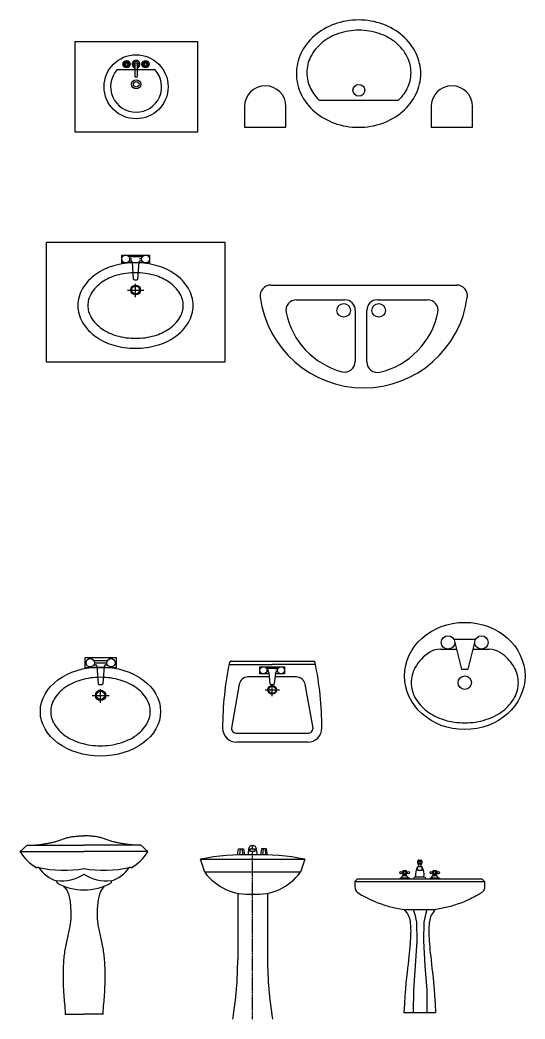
# Model space of a CAD drawing. Header units: inches. Extents: x 242965 to 445791, y 236206 to 423703.
# Drawn here: x 349398 to 351834, y 352840 to 357656 of the extents above; entities that cross this region are included whole.
import ezdxf
from ezdxf.enums import TextEntityAlignment as Align

# ---------------------------------------------------------------- set-up
doc = ezdxf.new("R2010")
doc.units = ezdxf.units.IN
doc.header["$MEASUREMENT"] = 0
doc.linetypes.add('CENTER', pattern=[2, 1.25, -0.25, 0.25, -0.25])
doc.layers.add('9', color=251, linetype='Continuous', lineweight=13)
doc.layers.add('NOITHAT', color=8, linetype='Continuous')

# ---------------------------------------------------------------- blocks, each defined once
blk = doc.blocks.new('A$C03082BCF')
at = {"layer": 'NOITHAT'}
for p, q in [((215.5, 449.8), (215.5, 474.8)), ((215.5, 474.8), (290.5, 474.8)), ((215.5, 424.8), (215.5, 449.8)), ((323.2, 459.8), (257.8, 459.8)), ((257.8, 439.8), (267.4, 439.8)), ((260.5, 449.8), (320.5, 449.8)), ((272.4, 435.2), (278.6, 347.8)), ((290.5, 474.8), (365.5, 474.8)), ((302.4, 347.8), (308.6, 435.2)), ((313.6, 439.8), (323.2, 439.8)), ((365.5, 474.8), (365.5, 449.8)), ((365.5, 449.8), (365.5, 424.8)), ((220.5, 424.8), (215.5, 424.8)), ((365.5, 424.8), (220.5, 424.8)), ((249.6, 292.6), (290.5, 292.6)), ((290.5, 256), (290.5, 322.9)), ((290.5, 292.6), (331.4, 292.6))]:
    blk.add_line(p, q, dxfattribs=at)
for centre, radius in [((240.5, 449.8), 20), ((340.5, 449.8), 20), ((290.5, 292.6), 25), ((290.5, 292.6), 20)]:
    blk.add_circle(centre, radius, dxfattribs=at)
for centre, radius, start, end in [((267.4, 434.8), 5, 5.6071, 90), ((313.6, 434.8), 5, 90, 174.3929), ((264.4, 121.9), 254.3, 105.8955, 124.5085), ((290, 31.9), 347.9, 90, 105.8955), ((290.5, 368.2), 23.6, 239.7473, 300.2527), ((290, 31.9), 347.9, 74.1045, 90), ((315.6, 121.9), 254.3, 55.4915, 74.1045), ((225.2, 178.8), 185.2, 124.5085, 148.9314), ((354.8, 178.8), 185.2, 31.0686, 55.4915), ((165.5, 214.8), 115.5, 148.9314, 180), ((414.5, 214.8), 115.5, 0, 31.0686), ((165.5, 214.8), 115.5, 180, 211.0686), ((414.5, 214.8), 115.5, 328.9314, 0), ((225.2, 250.7), 185.2, 211.0686, 235.4915), ((354.8, 250.7), 185.2, 304.5085, 328.9314), ((264.4, 307.7), 254.3, 235.4915, 254.1045), ((315.6, 307.7), 254.3, 285.8955, 304.5085), ((290, 397.6), 347.9, 254.1045, 270), ((290, 397.6), 347.9, 270, 285.8955)]:
    blk.add_arc(centre, radius, start, end, dxfattribs=at)
blk.add_ellipse((290, 214.8), major_axis=(-290, 0), ratio=0.741379, dxfattribs=at)
blk = doc.blocks.new('A$C5098604D')
at = {"layer": 'NOITHAT', "linetype": 'Continuous'}
for p, q in [((41, 391), (437.6, 391)), ((30.6, 374), (239.3, 374)), ((179.8, 346.8), (179.8, 363.8)), ((179.8, 363.8), (239.3, 363.8)), ((179.8, 329.8), (179.8, 346.8)), ((267.1, 355.3), (211.5, 355.3)), ((219.7, 338.3), (211.5, 338.3)), ((213.8, 346.8), (222.7, 346.8)), ((448, 374), (239.3, 374)), ((239.3, 363.8), (298.8, 363.8)), ((264.8, 346.8), (255.9, 346.8)), ((267.1, 338.3), (258.9, 338.3)), ((298.8, 363.8), (298.8, 346.8)), ((298.8, 346.8), (298.8, 329.8)), ((225.9, 314.3), (122.3, 314.3)), ((224.4, 329.8), (179.8, 329.8)), ((229.2, 280.6), (223.9, 334.5)), ((254.7, 334.5), (249.4, 280.6)), ((356.3, 314.3), (252.7, 314.3)), ((298.8, 329.8), (254.2, 329.8)), ((80.3, 278.8), (42.5, 68.1)), ((204.5, 252.1), (239.3, 252.1)), ((239.3, 221), (239.3, 277.9)), ((239.3, 252.1), (274, 252.1)), ((436.1, 68.1), (398.3, 278.8)), ((68, 42.5), (239.3, 42.5)), ((239.3, 42.5), (410.6, 42.5)), ((239.3, 0), (68, 0)), ((410.6, 0), (239.3, 0))]:
    blk.add_line(p, q, dxfattribs=at)
for centre, radius in [((196.8, 346.8), 17), ((281.8, 346.8), 17), ((239.3, 252.1), 21.2), ((239.3, 252.1), 17)]:
    blk.add_circle(centre, radius, dxfattribs=at)
for centre, radius, start, end in [((41, 382.5), 8.5, 90, 168.3264), ((437.6, 382.5), 8.5, 11.6736, 90), ((1580.1, 64.5), 1580.1, 168.3264, 179.8676), ((219.7, 334), 4.25, 5.6071, 90), ((258.9, 334), 4.25, 90, 174.3929), ((-1101.5, 64.5), 1580.1, 0.1324, 11.6736), ((122.3, 271.8), 42.5, 90, 170.6121), ((356.3, 271.8), 42.5, 9.3879, 90), ((239.3, 297.9), 20.1, 239.7473, 300.2527), ((68, 68), 68, 179.8676, 270), ((68, 68), 25.5, 179.8676, 270), ((410.6, 68), 68, 270, 0.1324), ((410.6, 68), 25.5, 270, 0.1324)]:
    blk.add_arc(centre, radius, start, end, dxfattribs=at)
blk = doc.blocks.new('A$C64B073F3')
at = {"layer": 'NOITHAT'}
for p, q in [((88.4, 818.2), (94.1, 818.8)), ((94.1, 818.8), (99.5, 819.5)), ((99.5, 819.5), (104.7, 820.1)), ((104.7, 820.1), (109.9, 820.9)), ((109.9, 820.9), (115.1, 821.7)), ((115.1, 821.7), (120.3, 822.5)), ((120.3, 822.5), (125.4, 823.4)), ((125.4, 823.4), (130.4, 824.3)), ((130.4, 824.3), (135.4, 825.3)), ((135.4, 825.3), (140.4, 826.2)), ((140.4, 826.2), (145.3, 827.2)), ((145.3, 827.2), (150.1, 828.2)), ((150.1, 828.2), (154.9, 829.3)), ((154.9, 829.3), (159.6, 830.4)), ((159.6, 830.4), (164.4, 831.5)), ((164.4, 831.5), (169, 832.7)), ((169, 832.7), (173.7, 833.9)), ((173.7, 833.9), (178.3, 835.3)), ((178.3, 835.3), (182.9, 836.7)), ((182.9, 836.7), (187.5, 838.2)), ((187.5, 838.2), (192, 839.8)), ((192, 839.8), (196.6, 841.5)), ((196.6, 841.5), (201.2, 843.1)), ((201.2, 843.1), (205.8, 844.8)), ((205.8, 844.8), (210.4, 846.4)), ((210.4, 846.4), (215, 848)), ((215, 848), (219.7, 849.5)), ((219.7, 849.5), (224.4, 850.9)), ((224.4, 850.9), (229.1, 852.2)), ((229.1, 852.2), (234, 853.4)), ((234, 853.4), (238.8, 854.5)), ((238.8, 854.5), (243.8, 855.4)), ((243.8, 855.4), (248.8, 856.3)), ((248.8, 856.3), (253.9, 857.2)), ((253.9, 857.2), (259.1, 857.9)), ((259.1, 857.9), (264.4, 858.5)), ((264.4, 858.5), (269.9, 859.1)), ((269.9, 859.1), (275.6, 859.6)), ((275.6, 859.6), (281.5, 860.1)), ((281.5, 860.1), (287.8, 860.4)), ((287.8, 860.4), (294.5, 860.8)), ((294.5, 860.8), (301.6, 861)), ((301.6, 861), (309.3, 861.2)), ((315.7, 861), (308, 861.2)), ((322.8, 860.8), (315.7, 861)), ((329.5, 860.4), (322.8, 860.8)), ((335.8, 860.1), (329.5, 860.4)), ((341.8, 859.6), (335.8, 860.1)), ((347.5, 859.1), (341.8, 859.6)), ((352.9, 858.5), (347.5, 859.1)), ((358.2, 857.9), (352.9, 858.5)), ((363.4, 857.2), (358.2, 857.9)), ((368.5, 856.3), (363.4, 857.2)), ((373.6, 855.4), (368.5, 856.3)), ((378.5, 854.5), (373.6, 855.4)), ((383.4, 853.4), (378.5, 854.5)), ((388.2, 852.2), (383.4, 853.4)), ((392.9, 850.9), (388.2, 852.2)), ((397.6, 849.5), (392.9, 850.9)), ((402.3, 848), (397.6, 849.5)), ((406.9, 846.4), (402.3, 848)), ((411.5, 844.8), (406.9, 846.4)), ((416.1, 843.1), (411.5, 844.8)), ((420.7, 841.5), (416.1, 843.1)), ((425.3, 839.8), (420.7, 841.5)), ((429.8, 838.2), (425.3, 839.8)), ((434.4, 836.7), (429.8, 838.2)), ((439, 835.3), (434.4, 836.7)), ((443.6, 833.9), (439, 835.3)), ((448.3, 832.7), (443.6, 833.9)), ((453, 831.5), (448.3, 832.7)), ((457.7, 830.4), (453, 831.5)), ((462.4, 829.3), (457.7, 830.4)), ((467.2, 828.2), (462.4, 829.3)), ((472.1, 827.2), (467.2, 828.2)), ((477, 826.2), (472.1, 827.2)), ((481.9, 825.3), (477, 826.2)), ((486.9, 824.3), (481.9, 825.3)), ((492, 823.4), (486.9, 824.3)), ((497.1, 822.5), (492, 823.4)), ((502.2, 821.7), (497.1, 822.5)), ((507.4, 820.9), (502.2, 821.7)), ((512.6, 820.1), (507.4, 820.9)), ((517.9, 819.5), (512.6, 820.1)), ((523.3, 818.8), (517.9, 819.5)), ((528.9, 818.2), (523.3, 818.8)), ((0, 785.1), (308.7, 785.1)), ((34.3, 815.7), (0.4, 785.4)), ((34, 815.5), (308.7, 815.5)), ((53.3, 815.5), (61.6, 816.1)), ((61.6, 816.1), (69.1, 816.6)), ((69.1, 816.6), (76.1, 817.1)), ((76.1, 817.1), (82.5, 817.7)), ((82.5, 817.7), (88.4, 818.2)), ((583.3, 815.5), (308.7, 815.5)), ((617.3, 785.1), (308.7, 785.1)), ((534.9, 817.7), (528.9, 818.2)), ((541.3, 817.1), (534.9, 817.7)), ((548.2, 816.6), (541.3, 817.1)), ((555.7, 816.1), (548.2, 816.6)), ((564, 815.5), (555.7, 816.1)), ((583, 815.7), (617, 785.4)), ((178, 642.6), (177.5, 635)), ((439.4, 642.6), (439.9, 635)), ((209.3, 617.6), (213.7, 613.5)), ((213.7, 613.5), (217.7, 609.3)), ((217.7, 609.3), (221.3, 605)), ((221.3, 605), (224.4, 600.4)), ((224.4, 600.4), (227.3, 595.5)), ((227.3, 595.5), (229.8, 590.4)), ((229.8, 590.4), (232, 584.9)), ((232, 584.9), (234, 579.1)), ((234, 579.1), (235.8, 572.8)), ((383.3, 579.1), (381.5, 572.8)), ((385.3, 584.9), (383.3, 579.1)), ((387.6, 590.4), (385.3, 584.9)), ((390.1, 595.5), (387.6, 590.4)), ((392.9, 600.4), (390.1, 595.5)), ((396, 605), (392.9, 600.4)), ((399.6, 609.3), (396, 605)), ((403.6, 613.5), (399.6, 609.3)), ((408, 617.6), (403.6, 613.5)), ((235.8, 572.8), (237.4, 566.1)), ((237.4, 566.1), (238.9, 559.1)), ((238.9, 559.1), (240.1, 551.8)), ((240.1, 551.8), (241.3, 544.3)), ((241.3, 544.3), (242.3, 536.6)), ((242.3, 536.6), (243.1, 528.8)), ((375.1, 536.6), (374.2, 528.8)), ((376.1, 544.3), (375.1, 536.6)), ((377.2, 551.8), (376.1, 544.3)), ((378.5, 559.1), (377.2, 551.8)), ((379.9, 566.1), (378.5, 559.1)), ((381.5, 572.8), (379.9, 566.1)), ((243.1, 528.8), (243.8, 520.9)), ((243.8, 520.9), (244.4, 513)), ((244.4, 513), (244.9, 505)), ((244.9, 505), (245.3, 497.1)), ((245.3, 497.1), (245.5, 489.3)), ((245.5, 489.3), (245.6, 481.5)), ((372, 497.1), (371.8, 489.3)), ((371.8, 489.3), (371.8, 481.5)), ((372.4, 505), (372, 497.1)), ((372.9, 513), (372.4, 505)), ((373.5, 520.9), (372.9, 513)), ((374.2, 528.8), (373.5, 520.9)), ((242.2, 437.9), (241.1, 431.1)), ((243.2, 444.8), (242.2, 437.9)), ((244.1, 451.9), (243.2, 444.8)), ((244.7, 459), (244.1, 451.9)), ((245.2, 466.4), (244.7, 459)), ((245.5, 473.9), (245.2, 466.4)), ((245.6, 481.5), (245.5, 473.9)), ((371.8, 481.5), (371.9, 473.9)), ((371.9, 473.9), (372.1, 466.4)), ((372.1, 466.4), (372.6, 459)), ((372.6, 459), (373.3, 451.9)), ((373.3, 451.9), (374.1, 444.8)), ((374.1, 444.8), (375.1, 437.9)), ((375.1, 437.9), (376.2, 431.1)), ((232.3, 388.2), (230.6, 380.6)), ((233.9, 395.7), (232.3, 388.2)), ((235.5, 403.1), (233.9, 395.7)), ((237, 410.3), (235.5, 403.1)), ((238.5, 417.3), (237, 410.3)), ((239.9, 424.2), (238.5, 417.3)), ((241.1, 431.1), (239.9, 424.2)), ((376.2, 431.1), (377.5, 424.2)), ((377.5, 424.2), (378.8, 417.3)), ((378.8, 417.3), (380.3, 410.3)), ((380.3, 410.3), (381.8, 403.1)), ((381.8, 403.1), (383.4, 395.7)), ((383.4, 395.7), (385, 388.2)), ((385, 388.2), (386.7, 380.6)), ((222.4, 341.8), (220.9, 334.1)), ((224, 349.5), (222.4, 341.8)), ((225.6, 357.3), (224, 349.5)), ((227.3, 365.1), (225.6, 357.3)), ((228.9, 372.9), (227.3, 365.1)), ((230.6, 380.6), (228.9, 372.9)), ((386.7, 380.6), (388.4, 372.9)), ((388.4, 372.9), (390, 365.1)), ((390, 365.1), (391.7, 357.3)), ((391.7, 357.3), (393.3, 349.5)), ((393.3, 349.5), (394.9, 341.8)), ((394.9, 341.8), (396.5, 334.1)), ((214.3, 295.7), (213.2, 287.8)), ((215.4, 303.6), (214.3, 295.7)), ((216.7, 311.3), (215.4, 303.6)), ((218, 318.9), (216.7, 311.3)), ((219.4, 326.5), (218, 318.9)), ((220.9, 334.1), (219.4, 326.5)), ((396.5, 334.1), (397.9, 326.5)), ((397.9, 326.5), (399.3, 318.9)), ((399.3, 318.9), (400.7, 311.3)), ((400.7, 311.3), (401.9, 303.6)), ((401.9, 303.6), (403, 295.7)), ((403, 295.7), (404.1, 287.8)), ((209.6, 244), (209.1, 234)), ((210.1, 253.5), (209.6, 244)), ((210.7, 262.6), (210.1, 253.5)), ((211.4, 271.3), (210.7, 262.6)), ((212.3, 279.6), (211.4, 271.3)), ((213.2, 287.8), (212.3, 279.6)), ((404.1, 287.8), (405, 279.6)), ((405, 279.6), (405.9, 271.3)), ((405.9, 271.3), (406.6, 262.6)), ((406.6, 262.6), (407.2, 253.5)), ((407.2, 253.5), (407.8, 244)), ((407.8, 244), (408.2, 234)), ((208.4, 200.2), (208.3, 187.5)), ((208.6, 212.2), (208.4, 200.2)), ((208.8, 223.5), (208.6, 212.2)), ((209.1, 234), (208.8, 223.5)), ((408.2, 234), (408.5, 223.5)), ((408.5, 223.5), (408.8, 212.2)), ((408.8, 212.2), (408.9, 200.2)), ((408.9, 200.2), (409, 187.5)), ((208.3, 187.5), (208.4, 174.1)), ((208.4, 174.1), (208.5, 160.5)), ((208.5, 160.5), (208.7, 146.7)), ((208.7, 146.7), (209, 133)), ((408.6, 146.7), (408.3, 133)), ((408.8, 160.5), (408.6, 146.7)), ((409, 174.1), (408.8, 160.5)), ((409, 187.5), (409, 174.1)), ((209, 133), (209.5, 119.6)), ((209.5, 119.6), (210.1, 106.9)), ((210.1, 106.9), (210.8, 94.9)), ((407.2, 106.9), (406.5, 94.9)), ((407.8, 119.6), (407.2, 106.9)), ((408.3, 133), (407.8, 119.6)), ((210.8, 94.9), (211.6, 83.9)), ((211.6, 83.9), (212.6, 73.4)), ((212.6, 73.4), (213.6, 63.2)), ((213.6, 63.2), (214.6, 52.7)), ((214.6, 52.7), (215.6, 41.6)), ((402.7, 52.7), (401.7, 41.6)), ((403.7, 63.2), (402.7, 52.7)), ((404.7, 73.4), (403.7, 63.2)), ((405.7, 83.9), (404.7, 73.4)), ((406.5, 94.9), (405.7, 83.9)), ((215.6, 41.6), (216.6, 29.3)), ((216.6, 29.3), (217.5, 15.6)), ((217.5, 15.6), (218.2, 0)), ((218.2, 0.8), (308.7, 0.8)), ((399.1, 0.8), (308.7, 0.8)), ((399.8, 15.6), (399.1, 0)), ((400.7, 29.3), (399.8, 15.6)), ((401.7, 41.6), (400.7, 29.3))]:
    blk.add_line(p, q, dxfattribs=at)
for centre, radius, start, end in [((208.5, 921), 249.4, 213.445, 239.188), ((408.8, 921), 249.4, 300.812, 326.555), ((88.8, 691.6), 17.2, 81.0314, 117.8838), ((213, 1259.7), 564.7, 257.385, 279.822), ((222.8, 791.7), 155.4, 212.3094, 253.6056), ((203.6, 834), 189.7, 261.9975, 303.8659), ((404.3, 1259.7), 564.7, 260.178, 282.615), ((413.7, 834), 189.7, 236.1341, 278.0025), ((394.5, 791.7), 155.4, 286.3944, 327.6906), ((528.6, 691.6), 17.2, 62.1162, 98.9686), ((306.6, 862.4), 261.7, 240.3086, 270.4996), ((310.7, 862.4), 261.7, 269.5004, 299.6914)]:
    blk.add_arc(centre, radius, start, end, dxfattribs=at)
blk = doc.blocks.new('A$C0C12606B')
at = {"layer": 'NOITHAT', "linetype": 'Continuous'}
for p, q in [((179.4, 791.1), (184.2, 819.9)), ((184.2, 819.9), (208.1, 819.9)), ((191.4, 819.9), (189, 791.1)), ((200.9, 819.9), (203.3, 791.1)), ((208.1, 819.9), (212.9, 791.1)), ((229.4, 791.7), (235.2, 826.1)), ((263.9, 819.6), (238.1, 819.6)), ((238.1, 819.6), (238.1, 809.5)), ((263.9, 809.5), (263.9, 819.6)), ((267.5, 826.1), (273.2, 791.7)), ((295, 819.9), (290.2, 791.1)), ((318.9, 819.9), (295, 819.9)), ((302.2, 819.9), (299.8, 791.1)), ((311.7, 819.9), (314.1, 791.1)), ((323.7, 791.1), (318.9, 819.9)), ((238.1, 809.5), (263.9, 809.5)), ((0, 770.1), (503.1, 770.1)), ((21, 707.2), (0, 770.1)), ((503.1, 770.1), (482.1, 707.2)), ((482.1, 707.2), (21, 707.2)), ((179.6, 606.5), (179.6, 287.6)), ((323.5, 606.5), (323.5, 287.6))]:
    blk.add_line(p, q, dxfattribs=at)
at = {"layer": 'NOITHAT', "linetype": 'CENTER'}
for p, q in [((251.5, 819.6), (251.5, 839)), ((251.5, 0), (251.5, 809.5))]:
    blk.add_line(p, q, dxfattribs=at)
at = {"layer": 'NOITHAT', "linetype": 'Continuous'}
for centre, radius, start, end in [((247.1, 824.1), 12.1, 89.0735, 170.5377), ((249.3, 961.1), 124.9, 269.0735, 270.9265), ((253.3, 961.1), 124.9, 269.0735, 270.9265), ((255.6, 824.1), 12.1, 9.4623, 90.9265), ((209.6, -225.6), 1017.5, 87.6386, 101.8887), ((293.5, -225.6), 1017.5, 78.1113, 92.3614), ((230.6, 862.3), 260.8, 216.5014, 274.6106), ((272.5, 862.3), 260.8, 265.3894, 323.4986), ((-1558.2, 287.6), 1737.8, 350.4727, 0), ((2061.3, 287.6), 1737.8, 180, 189.5273)]:
    blk.add_arc(centre, radius, start, end, dxfattribs=at)
blk = doc.blocks.new('A$C01F1239F')
at = {"layer": 'NOITHAT'}
for p, q in [((303, 730.1), (303, 740.1)), ((303, 740.1), (323, 740.1)), ((323, 730.1), (303, 730.1)), ((308, 745.1), (318, 745.1)), ((318, 725.1), (308, 725.1)), ((308, 715.1), (308, 725.1)), ((318, 725.1), (318, 715.1)), ((323, 740.1), (323, 730.1)), ((233, 687.6), (228, 687.6)), ((233, 682.6), (228, 682.6)), ((233, 695.1), (248, 695.1)), ((233, 675.1), (233, 695.1)), ((248, 675.1), (233, 675.1)), ((248, 695.1), (248, 675.1)), ((248, 687.6), (253, 687.6)), ((248, 682.6), (253, 682.6)), ((303, 715.1), (323, 715.1)), ((323, 695.1), (303, 695.1)), ((378, 687.6), (373, 687.6)), ((378, 682.6), (373, 682.6)), ((378, 695.1), (393, 695.1)), ((378, 675.1), (378, 695.1)), ((393, 675.1), (378, 675.1)), ((393, 695.1), (393, 675.1)), ((393, 687.6), (398, 687.6)), ((393, 682.6), (398, 682.6)), ((213, 655.1), (268, 655.1)), ((222.8, 660.1), (258.2, 660.1)), ((250.1, 670.1), (231, 670.1)), ((283, 655.1), (343, 655.1)), ((293, 665.1), (333, 665.1)), ((358, 655.1), (413, 655.1)), ((367.8, 660.1), (403.2, 660.1)), ((395.1, 670.1), (376, 670.1)), ((236.4, 507), (389.6, 507))]:
    blk.add_line(p, q, dxfattribs=at)
at = {"layer": 'NOITHAT', "linetype": 'Continuous'}
for p, q in [((0, 642.1), (13, 655.1)), ((0, 642.1), (0.1, 628.3)), ((0, 642.1), (212.9, 642.1)), ((0.1, 628.3), (0.6, 617.5)), ((13, 655.1), (217, 655.1)), ((212.9, 642.1), (413.1, 642.1)), ((217, 655.1), (409, 655.1)), ((409, 655.1), (613, 655.1)), ((413.1, 642.1), (626, 642.1)), ((613, 655.1), (626, 642.1)), ((625.8, 628.3), (625.3, 617.5)), ((626, 642.1), (625.8, 628.3)), ((0.6, 617.5), (1.5, 609.3)), ((1.5, 609.3), (2.9, 603)), ((2.9, 603), (4.9, 598.3)), ((4.9, 598.3), (7.5, 594.6)), ((7.5, 594.6), (10.9, 591.5)), ((10.9, 591.5), (15, 588.5)), ((15, 588.5), (20, 585.1)), ((15, 588.5), (15, 588.5)), ((20, 585.1), (25.9, 581.3)), ((25.9, 581.3), (32.8, 577.2)), ((600.1, 581.3), (593.2, 577.2)), ((606, 585.1), (600.1, 581.3)), ((611, 588.5), (606, 585.1)), ((615.1, 591.5), (611, 588.5)), ((611, 588.5), (611, 588.5)), ((618.4, 594.6), (615.1, 591.5)), ((621.1, 598.3), (618.4, 594.6)), ((623, 603), (621.1, 598.3)), ((624.4, 609.3), (623, 603)), ((625.3, 617.5), (624.4, 609.3)), ((32.8, 577.2), (40.6, 572.7)), ((40.6, 572.7), (49.5, 567.9)), ((49.5, 567.9), (59.5, 562.8)), ((59.5, 562.8), (70.5, 557.4)), ((70.5, 557.4), (82.7, 551.8)), ((82.7, 551.8), (96.2, 546)), ((82.7, 551.8), (82.7, 551.8)), ((96.2, 546), (110.9, 540)), ((110.9, 540), (127.1, 534)), ((127.1, 534), (145.1, 528.1)), ((498.8, 534), (480.9, 528.1)), ((515.1, 540), (498.8, 534)), ((529.8, 546), (515.1, 540)), ((543.2, 551.8), (529.8, 546)), ((555.4, 557.4), (543.2, 551.8)), ((543.2, 551.8), (543.2, 551.8)), ((566.5, 562.8), (555.4, 557.4)), ((576.4, 567.9), (566.5, 562.8)), ((585.3, 572.7), (576.4, 567.9)), ((593.2, 577.2), (585.3, 572.7)), ((145.1, 528.1), (164.8, 522.3)), ((164.8, 522.3), (186.5, 516.8)), ((186.5, 516.8), (210.3, 511.7)), ((210.3, 511.7), (236.4, 507)), ((236.4, 507), (243.3, 500.1)), ((243.3, 500.1), (249.1, 493.3)), ((249.1, 493.3), (253.8, 486.5)), ((253.8, 486.5), (257.6, 479.6)), ((281.8, 507), (288.9, 483.9)), ((288.9, 483.9), (296.6, 446.6)), ((340.1, 483.9), (332.3, 446.6)), ((347.2, 507), (340.1, 483.9)), ((372.2, 486.5), (368.4, 479.6)), ((376.9, 493.3), (372.2, 486.5)), ((382.7, 500.1), (376.9, 493.3)), ((389.6, 507), (382.7, 500.1)), ((415.7, 511.7), (389.6, 507)), ((439.5, 516.8), (415.7, 511.7)), ((461.2, 522.3), (439.5, 516.8)), ((480.9, 528.1), (461.2, 522.3)), ((257.6, 479.6), (260.6, 472.5)), ((260.6, 472.5), (262.9, 465.2)), ((262.9, 465.2), (264.7, 457.6)), ((264.7, 457.6), (266.1, 449.7)), ((266.1, 449.7), (267.3, 441.3)), ((266.1, 449.7), (266.1, 449.7)), ((267.3, 441.3), (268.1, 432.4)), ((296.6, 446.6), (298.2, 356.3)), ((332.3, 446.6), (330.8, 356.3)), ((358.7, 441.3), (357.8, 432.4)), ((359.8, 449.7), (358.7, 441.3)), ((361.2, 457.6), (359.8, 449.7)), ((359.8, 449.7), (359.8, 449.7)), ((363.1, 465.2), (361.2, 457.6)), ((365.4, 472.5), (363.1, 465.2)), ((368.4, 479.6), (365.4, 472.5)), ((268.1, 432.4), (268.8, 423.1)), ((268.8, 423.1), (269.1, 413.2)), ((269.1, 391.9), (268.8, 380.4)), ((269.1, 413.2), (269.3, 402.9)), ((269.3, 402.9), (269.1, 391.9)), ((356.8, 413.2), (356.7, 402.9)), ((356.7, 402.9), (356.8, 391.9)), ((357.2, 423.1), (356.8, 413.2)), ((356.8, 391.9), (357.2, 380.4)), ((357.8, 432.4), (357.2, 423.1)), ((266.4, 342), (265.2, 327.8)), ((267.4, 355.5), (266.4, 342)), ((268.2, 368.2), (267.4, 355.5)), ((268.8, 380.4), (268.2, 368.2)), ((268.2, 368.2), (268.2, 368.2)), ((298.2, 356.3), (291.2, 235)), ((330.8, 356.3), (337.8, 235)), ((357.2, 380.4), (357.8, 368.2)), ((357.8, 368.2), (358.5, 355.5)), ((357.8, 368.2), (357.8, 368.2)), ((358.5, 355.5), (359.5, 342)), ((359.5, 342), (360.8, 327.8)), ((262.2, 297), (260.4, 280.3)), ((263.8, 312.8), (262.2, 297)), ((265.2, 327.8), (263.8, 312.8)), ((360.8, 327.8), (362.2, 312.8)), ((362.2, 312.8), (363.8, 297)), ((363.8, 297), (365.6, 280.3)), ((256.3, 244), (254, 224.3)), ((258.4, 262.7), (256.3, 244)), ((256.3, 244), (256.3, 244)), ((260.4, 280.3), (258.4, 262.7)), ((365.6, 280.3), (367.5, 262.7)), ((367.5, 262.7), (369.7, 244)), ((369.7, 244), (372, 224.3)), ((369.7, 244), (369.7, 244)), ((251.5, 202.9), (249, 179.4)), ((254, 224.3), (251.5, 202.9)), ((291.2, 235), (282.6, 118.3)), ((337.8, 235), (346.3, 118.3)), ((372, 224.3), (374.4, 202.9)), ((374.4, 202.9), (377, 179.4)), ((246.4, 153.2), (243.8, 123.8)), ((249, 179.4), (246.4, 153.2)), ((377, 179.4), (379.6, 153.2)), ((379.6, 153.2), (382.1, 123.8)), ((243.8, 123.8), (241.3, 90.7)), ((282.6, 118.3), (281.8, 10.9)), ((346.3, 118.3), (347.2, 10.9)), ((382.1, 123.8), (384.7, 90.7)), ((238.8, 53.2), (236.4, 10.9)), ((241.3, 90.7), (238.8, 53.2)), ((384.7, 90.7), (387.2, 53.2)), ((387.2, 53.2), (389.6, 10.9)), ((236.4, 10.9), (389.6, 10.9))]:
    blk.add_line(p, q, dxfattribs=at)
at = {"layer": 'NOITHAT'}
for centre in [(223, 685.1), (240.5, 685.1), (258, 685.1), (368, 685.1), (385.5, 685.1), (403, 685.1)]:
    blk.add_circle(centre, 5.59, dxfattribs=at)
for centre, radius, start, end in [((307.8, 740.2), 4.85, 88.2224, 181.7776), ((307.8, 729.9), 4.85, 178.2224, 271.7776), ((318.1, 740.2), 4.85, 358.2224, 91.7776), ((318.1, 729.9), 4.85, 268.2224, 1.7776), ((205.5, 682.6), 28.5, 285.2551, 344.7449), ((275.5, 682.6), 28.5, 195.2551, 254.7449), ((373, 675.1), 80.6, 150.2551, 187.125), ((325.8, 705.1), 24.9, 156.3417, 203.6583), ((300.2, 705.1), 24.9, 336.3417, 23.6584), ((253, 675.1), 80.6, 352.875, 29.7449), ((350.5, 682.6), 28.5, 285.2551, 344.7449), ((420.5, 682.6), 28.5, 195.2551, 254.7449), ((297.1, 651), 14.7, 106.1502, 163.8498), ((328.9, 651), 14.7, 16.1502, 73.8498)]:
    blk.add_arc(centre, radius, start, end, dxfattribs=at)
at = {"layer": 'NOITHAT', "flags": 1}
for tag, p in [('ASCOLOR', (313, 2.2)), ('ASCATNO', (313, 10.9)), ('ASNAME', (313, 6.6))]:
    blk.add_attdef(tag, text='', height=2.6, dxfattribs=at).set_placement(p, align=Align.MIDDLE)
blk = doc.blocks.new('A$C4F894D79')
at = {"layer": 'NOITHAT'}
for p, q in [((242.2, 435.7), (339.1, 435.7)), ((173.5, 387.3), (250.3, 387.3)), ((242.2, 419.6), (274.5, 290.4)), ((306.8, 290.4), (339.1, 419.6)), ((331.1, 387.3), (408.1, 387.3)), ((274.5, 290.4), (306.8, 290.4))]:
    blk.add_line(p, q, dxfattribs=at)
for centre in [(209.9, 419.6), (371.4, 419.6), (290.7, 225.8)]:
    blk.add_circle(centre, 32.3, dxfattribs=at)
for centre, radius, start, end in [((173.5, 290.4), 96.9, 90, 122.2598), ((408.1, 290.4), 96.9, 56.0955, 90), ((232.9, 196.2), 208.3, 122.2598, 151.0888), ((313.5, 149.6), 266.5, 53.1301, 56.0955), ((348.4, 196.2), 208.3, 28.9112, 53.1301), ((179.4, 225.8), 147.1, 151.0888, 180), ((402, 225.8), 147.1, 0, 28.9112), ((179.4, 225.8), 147.1, 180, 208.9112), ((402, 225.8), 147.1, 331.0888, 0), ((232.9, 255.4), 208.3, 208.9112, 233.1301), ((348.4, 255.4), 208.3, 306.8699, 331.0888), ((267.9, 302), 266.5, 233.1301, 252.7421), ((313.5, 302), 266.5, 287.2579, 306.8699), ((290.7, 375.4), 343.4, 252.7421, 270), ((290.7, 375.4), 343.4, 270, 287.2579)]:
    blk.add_arc(centre, radius, start, end, dxfattribs=at)
blk.add_ellipse((290.7, 258.1), major_axis=(-290.7, 0), ratio=0.888889, dxfattribs=at)
blk = doc.blocks.new('A$C6F4879F4')
at = {"layer": 'NOITHAT'}
for p, q in [((0, 437.4), (590.5, 437.4)), ((0, 0), (0, 437.4)), ((590.5, 437.4), (590.5, 0)), ((203.8, 301.7), (385.4, 301.7)), ((242.9, 329.1), (239.5, 329.1)), ((242.9, 325.9), (239.5, 325.9)), ((247.4, 333.5), (247.4, 336.9)), ((247.4, 321.4), (247.4, 318)), ((250.5, 333.6), (250.5, 336.9)), ((250.5, 321.4), (250.5, 318)), ((255, 329.1), (258.4, 329.1)), ((255, 325.9), (258.4, 325.9)), ((288.3, 316.6), (288.3, 270.8)), ((300.9, 270.8), (300.9, 316.6)), ((334.2, 329.1), (330.8, 329.1)), ((334.3, 325.9), (330.8, 325.9)), ((338.7, 333.5), (338.7, 336.9)), ((338.7, 321.4), (338.7, 318)), ((341.9, 333.6), (341.9, 336.9)), ((341.9, 321.4), (341.9, 318)), ((346.3, 329.1), (349.7, 329.1)), ((346.4, 325.9), (349.7, 325.9)), ((590.5, 0), (0, 0))]:
    blk.add_line(p, q, dxfattribs=at)
for centre, radius in [((294.7, 218.4), 154.3), ((248.9, 327.5), 17.3), ((248.9, 340.1), 3.52), ((340.3, 327.5), 17.3), ((340.3, 340.1), 3.52), ((236.3, 327.5), 3.52), ((248.9, 327.5), 6.3), ((248.9, 314.9), 3.52), ((261.5, 327.5), 3.52), ((294.6, 327.5), 6.3), ((327.7, 327.5), 3.52), ((340.3, 327.5), 6.3), ((340.3, 314.9), 3.52), ((352.9, 327.5), 3.52), ((295.2, 230.4), 22.1), ((295.2, 230.4), 13.5)]:
    blk.add_circle(centre, radius, dxfattribs=at)
for centre, radius, start, end in [((248.9, 327.5), 12.6, 105.2407, 164.2093), ((248.9, 327.5), 12.6, 16.4413, 74.0789), ((294.6, 327.5), 18.9, 289.6514, 250.3603), ((294.6, 327.5), 12.6, 300.3431, 239.7554), ((340.3, 327.5), 12.6, 106.12, 164.0884), ((340.3, 327.5), 12.6, 16.2342, 73.9047), ((294.6, 218.7), 123, 137.5541, 270), ((248.9, 327.5), 12.6, 196.2342, 253.9047), ((248.9, 327.5), 12.6, 286.12, 344.0884), ((294.6, 218.7), 123, 270, 42.4459), ((340.3, 327.5), 12.6, 196.4413, 254.0789), ((340.3, 327.5), 12.6, 285.2407, 344.2093), ((294.6, 270.8), 6.3, 180, 0)]:
    blk.add_arc(centre, radius, start, end, dxfattribs=at)
blk = doc.blocks.new('A$C7C562DEC')
at = {"layer": 'NOITHAT'}
for p, q in [((0, 575.3), (0, 0)), ((862.9, 575.3), (0, 575.3)), ((862.9, 0), (862.9, 575.3)), ((0, 0), (862.9, 0))]:
    blk.add_line(p, q, dxfattribs=at)
at = {"layer": 'NOITHAT', "linetype": 'Continuous'}
for p, q in [((364.3, 495.1), (364.3, 514.2)), ((364.3, 514.2), (431.5, 514.2)), ((364.3, 475.9), (364.3, 495.1)), ((462.8, 504.7), (400.1, 504.7)), ((400.1, 485.5), (409.3, 485.5)), ((402.7, 495.1), (412.7, 495.1)), ((431.5, 514.2), (498.6, 514.2)), ((460.2, 495.1), (450.2, 495.1)), ((453.6, 485.5), (462.8, 485.5)), ((498.6, 514.2), (498.6, 495.1)), ((498.6, 495.1), (498.6, 475.9)), ((414.6, 475.9), (364.3, 475.9)), ((414.1, 481.1), (420.1, 397.3)), ((442.9, 397.3), (448.8, 481.1)), ((498.6, 475.9), (448.3, 475.9)), ((392.3, 345.5), (431.5, 345.5)), ((431.5, 310.4), (431.5, 374.6)), ((431.5, 345.5), (470.7, 345.5))]:
    blk.add_line(p, q, dxfattribs=at)
for centre, radius in [((383.5, 495.1), 19.2), ((479.4, 495.1), 19.2), ((431.5, 345.5), 24), ((431.5, 345.5), 19.2)]:
    blk.add_circle(centre, radius, dxfattribs=at)
for centre, radius, start, end in [((409.3, 480.7), 4.79, 5.6071, 90), ((453.6, 480.7), 4.79, 90, 174.3929), ((406.4, 181.8), 291.8, 105.8955, 124.5085), ((431, 95.5), 381.5, 90, 105.8955), ((431, 95.5), 381.5, 74.1045, 90), ((455.6, 181.8), 291.8, 55.4915, 74.1045), ((368.9, 236.4), 225.5, 124.5085, 148.9314), ((406.4, 181.8), 243.8, 105.8955, 124.5085), ((431, 95.5), 333.6, 90, 105.8955), ((431.5, 416.8), 22.6, 239.7473, 300.2527), ((431, 95.5), 333.6, 74.1045, 90), ((455.6, 181.8), 243.8, 55.4915, 74.1045), ((493.1, 236.4), 225.5, 31.0686, 55.4915), ((311.7, 270.9), 158.7, 148.9314, 180), ((368.9, 236.4), 177.6, 124.5085, 148.9314), ((493.1, 236.4), 177.6, 31.0686, 55.4915), ((550.3, 270.9), 158.7, 0, 31.0686), ((311.7, 270.9), 110.8, 148.9314, 180), ((550.3, 270.9), 110.8, 0, 31.0686), ((311.7, 270.9), 158.7, 180, 211.0686), ((311.7, 270.9), 110.8, 180, 211.0686), ((550.3, 270.9), 110.8, 328.9314, 0), ((550.3, 270.9), 158.7, 328.9314, 0), ((368.9, 305.4), 177.6, 211.0686, 235.4915), ((493.1, 305.4), 177.6, 304.5085, 328.9314), ((368.9, 305.4), 225.5, 211.0686, 235.4915), ((406.4, 360), 243.8, 235.4915, 254.1045), ((455.6, 360), 243.8, 285.8955, 304.5085), ((493.1, 305.4), 225.5, 304.5085, 328.9314), ((406.4, 360), 291.8, 235.4915, 254.1045), ((431, 446.2), 333.6, 254.1045, 270), ((431, 446.2), 333.6, 270, 285.8955), ((455.6, 360), 291.8, 285.8955, 304.5085), ((431, 446.2), 381.5, 254.1045, 270), ((431, 446.2), 381.5, 270, 285.8955)]:
    blk.add_arc(centre, radius, start, end, dxfattribs=at)
blk = doc.blocks.new('A$C4F2B68DA')
at = {"layer": 'NOITHAT'}
for p, q in [((0, 100), (0, 0)), ((200, 0), (200, 100)), ((741.6, 129.3), (362.1, 129.3)), ((900, 100), (900, 0)), ((1100, 0), (1100, 100)), ((0, 0), (200, 0)), ((900, 0), (1100, 0))]:
    blk.add_line(p, q, dxfattribs=at)
blk.add_circle((551.6, 178.6), 28.4, dxfattribs=at)
for centre, radius, start, end in [((534.6, 213.6), 301.2, 109.658, 130.775), ((550, 170.4), 347, 90, 109.658), ((550, 170.4), 347, 70.342, 90), ((565.4, 213.6), 301.2, 49.225, 70.342), ((510.8, 241.1), 264.9, 130.775, 154.3453), ((534.8, 210.9), 254.5, 108.6413, 129.1597), ((551.8, 160.4), 307.7, 90, 108.6413), ((551.8, 160.4), 307.7, 71.3587, 90), ((568.8, 210.9), 254.5, 50.8403, 71.3587), ((589.2, 241.1), 264.9, 25.6547, 49.225), ((508.7, 243), 213.1, 129.1597, 153.0418), ((595, 243), 213.1, 26.9582, 50.8403), ((474.1, 258.7), 224.1, 154.3453, 180), ((468.4, 263.5), 167.9, 153.0418, 180), ((635.3, 263.5), 167.9, 0, 26.9582), ((625.9, 258.7), 224.1, 0, 25.6547), ((474.1, 258.7), 224.1, 180, 205.6547), ((468.4, 263.5), 167.9, 180, 206.9582), ((635.3, 263.5), 167.9, 333.0418, 0), ((625.9, 258.7), 224.1, 334.3453, 0), ((100, 100), 100, 0, 180), ((1000, 100), 100, 0, 180), ((510.8, 276.3), 264.9, 205.6547, 229.225), ((508.7, 283.9), 213.1, 206.9582, 226.5296), ((595, 283.9), 213.1, 313.4704, 333.0418), ((589.2, 276.3), 264.9, 310.775, 334.3453), ((534.6, 303.9), 301.2, 229.225, 250.342), ((565.4, 303.9), 301.2, 289.658, 310.775), ((550, 347), 347, 250.342, 270), ((550, 347), 347, 270, 289.658)]:
    blk.add_arc(centre, radius, start, end, dxfattribs=at)
blk = doc.blocks.new('A$C05370ED2')
at = {"layer": 'NOITHAT'}
for p, q in [((50.8, 491.2), (948.5, 491.2)), ((175.3, 420), (407.4, 420)), ((565.8, 420), (807.1, 420)), ((458.7, 368.7), (458.7, 123)), ((514.6, 120.7), (514.6, 368.7))]:
    blk.add_line(p, q, dxfattribs=at)
for centre in [(402.9, 369), (571.8, 369)]:
    blk.add_circle(centre, 32.5, dxfattribs=at)
for centre, radius, start, end in [((50.8, 439.9), 51.2, 90, 187.5898), ((948.5, 439.9), 51.2, 352.4102, 90), ((499.6, 499.7), 504, 187.5898, 352.4102), ((175.3, 368.7), 51.2, 90, 191.791), ((407.4, 368.7), 51.2, 0, 90), ((565.8, 368.7), 51.2, 90, 180), ((807.1, 368.7), 51.2, 348.209, 90), ((491.2, 434.7), 374, 191.791, 254.9458), ((491.2, 434.7), 374, 283.3628, 348.209), ((407.4, 123), 51.2, 254.9458, 0), ((565.8, 120.7), 51.2, 180, 283.3628)]:
    blk.add_arc(centre, radius, start, end, dxfattribs=at)

msp = doc.modelspace()

# ---------------------------------------------------------------- block references
at = {"layer": '9'}
for name, p in [('A$C4F2B68DA', (350481.291, 357138.345)), ('A$C6F4879F4', (349663.823, 357115.168)), ('A$C7C562DEC', (349524.679, 356008.477)), ('A$C05370ED2', (350556.661, 355886.799)), ('A$C4F894D79', (351252.766, 354235.308)), ('A$C03082BCF', (349496.672, 354107.19)), ('A$C5098604D', (350375.719, 354174.371)), ('A$C64B073F3', (349398.426, 352861.753)), ('A$C0C12606B', (350268.886, 352839.607)), ('A$C01F1239F', (351013.491, 352860.278))]:
    msp.add_blockref(name, p, dxfattribs=at)

doc.saveas('drawing.dxf')
